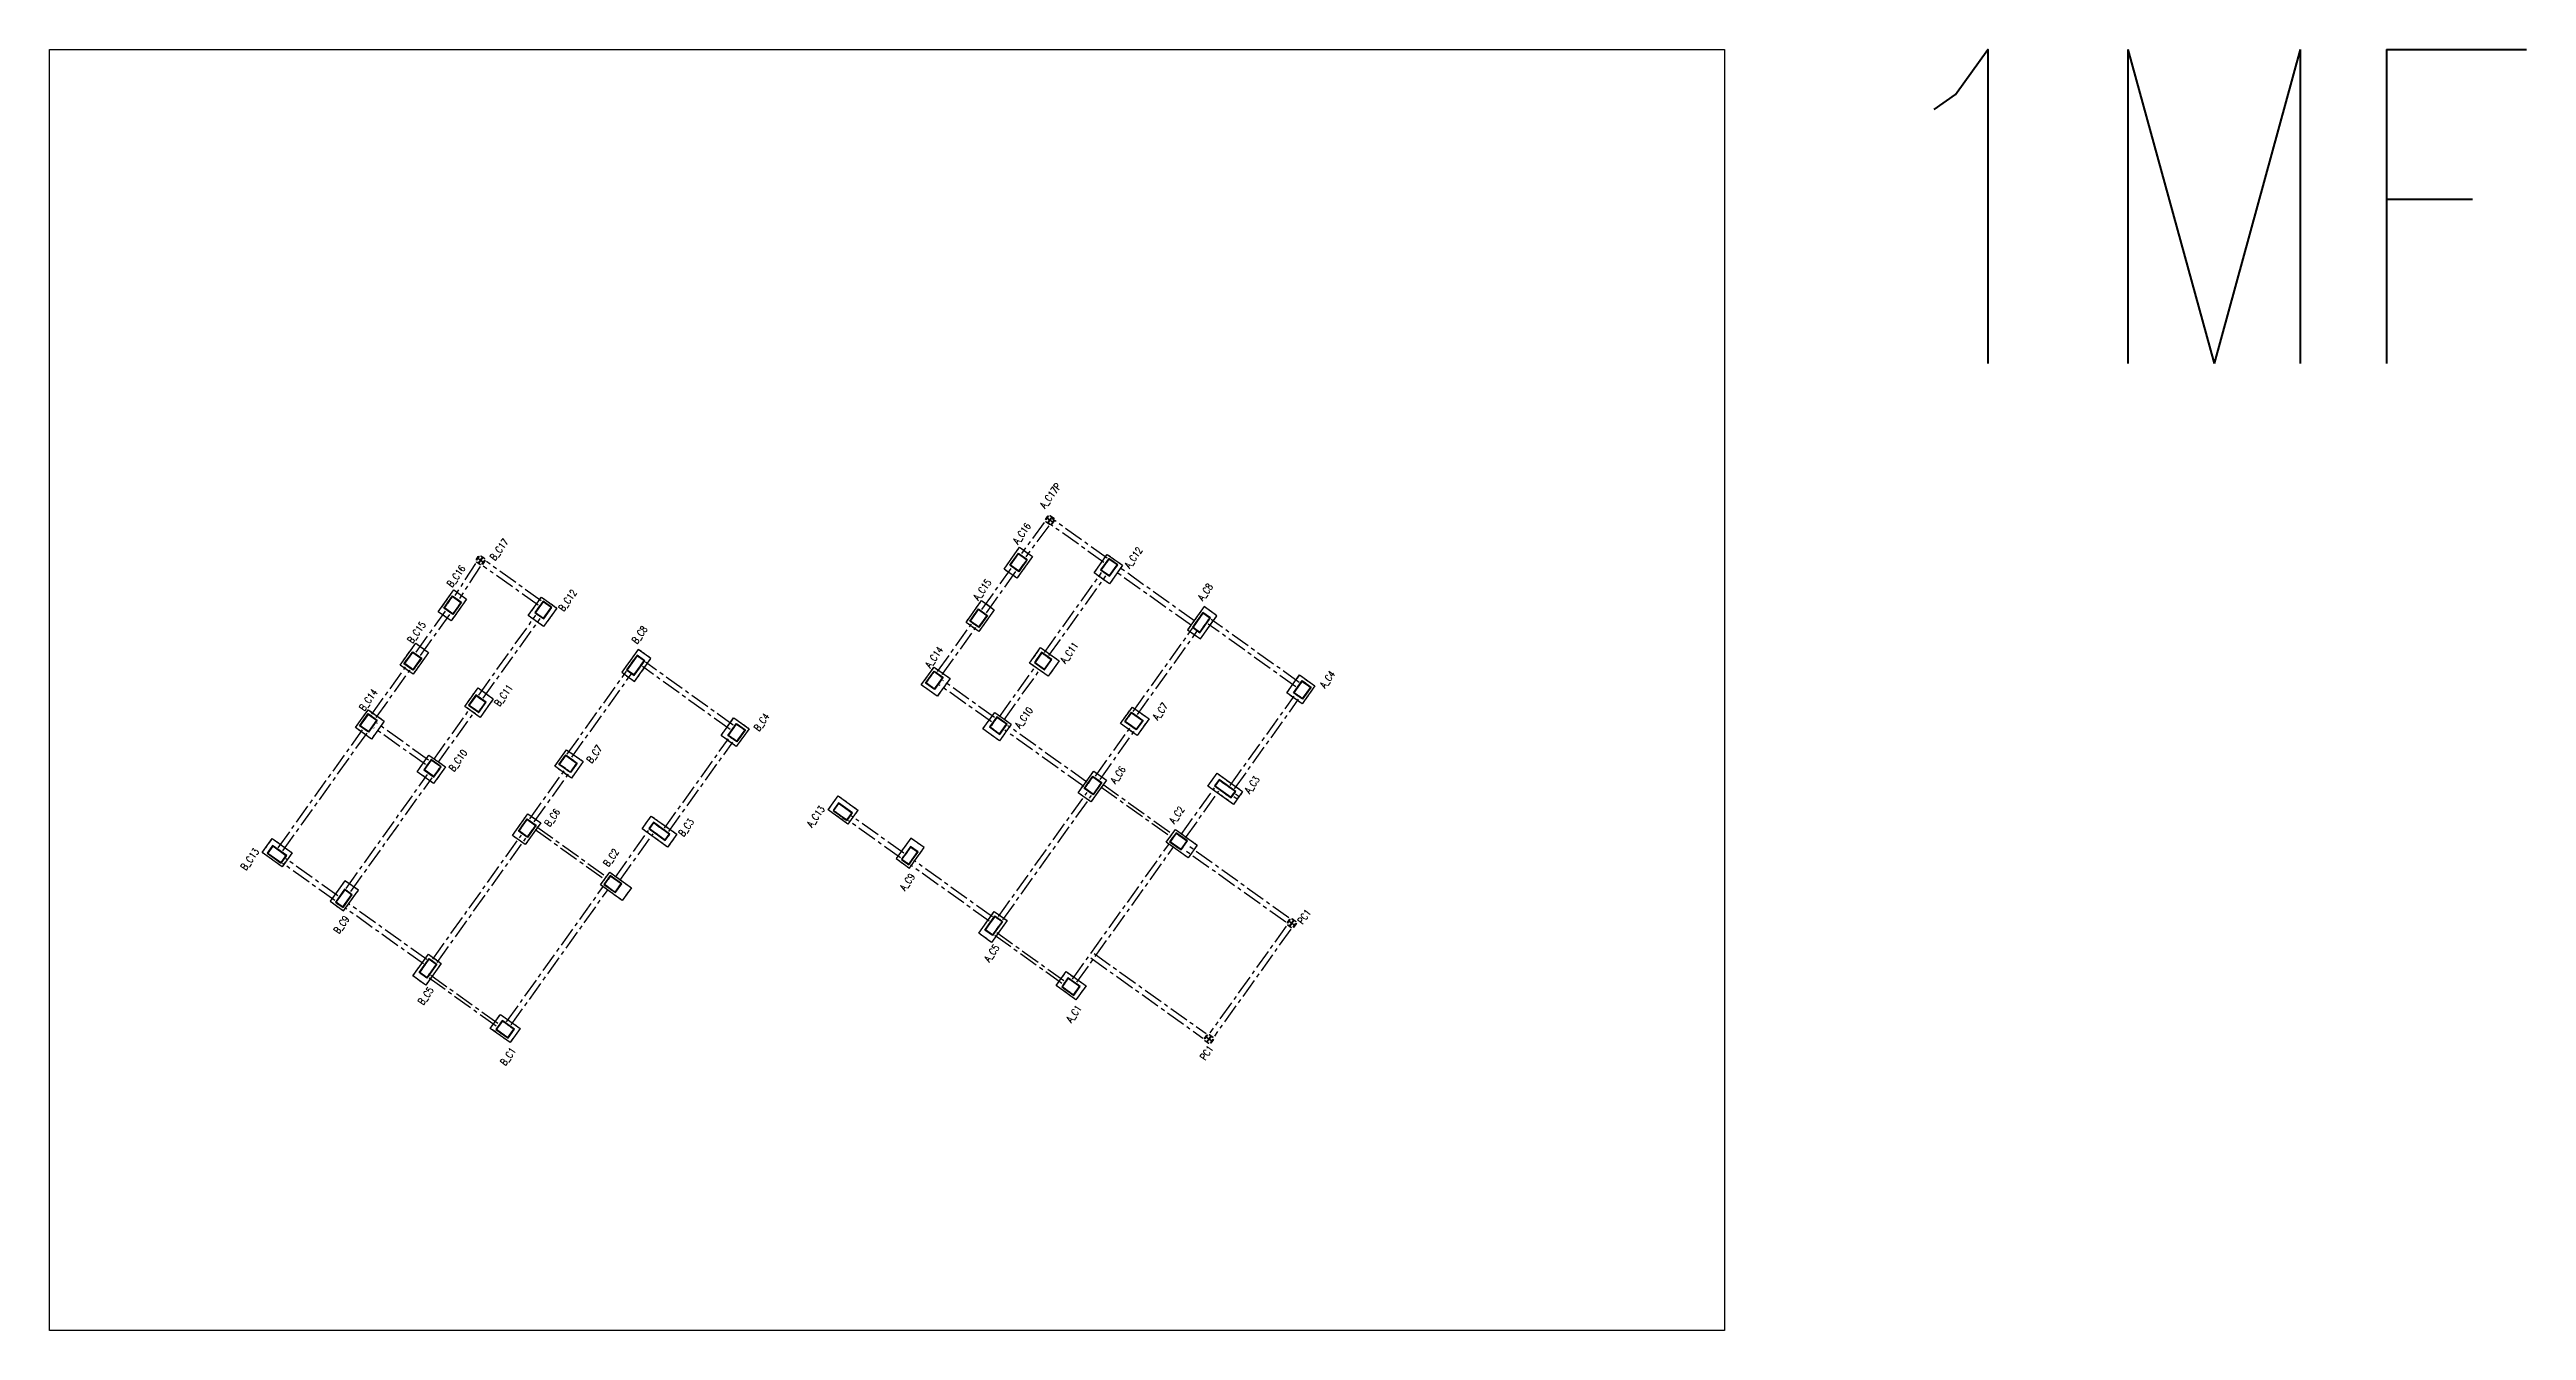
# Model space of a CAD drawing. Header units: millimetres. Extents: x 50002 to 69886, y 27475 to 200427.
# Drawn here: x 50002 to 65772, y 36631 to 44786 of the extents above; entities that cross this region are included whole.
import ezdxf
from ezdxf.enums import TextEntityAlignment as Align

# ---------------------------------------------------------------- set-up
doc = ezdxf.new("R2010")
doc.units = ezdxf.units.MM
doc.header["$LTSCALE"] = 100
doc.header["$MEASUREMENT"] = 0
doc.linetypes.add('CENTER', pattern=[2, 1.25, -0.25, 0.25, -0.25])
doc.linetypes.add('HIDDEN', pattern=[0.375, 0.25, -0.125])
for name, color, linetype in [('TC-COLUMN', 1, 'Continuous'), ('TC-TC', 4, 'Continuous'), ('TC-虛柱', 4, 'HIDDEN'), ('TC-虛鋼柱', 4, 'HIDDEN'), ('TC-鋼柱', 11, 'Continuous')]:
    doc.layers.add(name, color=color, linetype=linetype)
doc.layers.add('TC-鋼粱(隱藏)', color=183, linetype='CENTER', plot=False)
doc.styles.get("Standard").update_dxf_attribs({"font": 'txt.shx', "width": 0.8, "bigfont": 'ae.shx'})

msp = doc.modelspace()

# ---------------------------------------------------------------- linework, layer by layer
at = {"layer": 'Defpoints'}
for points in [[(50002, 36631), (50002, 44786), (60666, 44786)], [(60666, 44786), (60666, 36631), (50002, 36631)]]:
    msp.add_lwpolyline(points, dxfattribs=at)
at = {"layer": 'TC-COLUMN'}
for points in [[(56079, 41478), (56178, 41617), (56260, 41558), (56161, 41420)], [(56652, 41454), (56736, 41572), (56834, 41502), (56750, 41384)], [(52477, 41206), (52576, 41345), (52657, 41287), (52558, 41148)], [(53050, 41182), (53134, 41300), (53232, 41230), (53147, 41112)], [(55837, 41139), (55936, 41278), (56017, 41219), (55918, 41081)], [(57248, 41092), (57329, 41034), (57434, 41181), (57353, 41239)], [(52234, 40867), (52333, 41006), (52415, 40947), (52316, 40809)], [(53645, 40821), (53727, 40762), (53831, 40909), (53750, 40967)], [(55633, 40854), (55735, 40782), (55654, 40668), (55552, 40741)], [(56312, 40978), (56430, 40894), (56360, 40796), (56242, 40880)], [(52646, 40604), (52730, 40722), (52827, 40652), (52743, 40534)], [(57879, 40690), (57961, 40804), (58058, 40734), (57977, 40620)], [(52031, 40583), (52133, 40510), (52051, 40396), (51949, 40469)], [(54277, 40418), (54358, 40532), (54456, 40462), (54374, 40349)], [(56020, 40566), (56125, 40490), (56050, 40385), (55944, 40460)], [(56896, 40600), (57002, 40525), (56926, 40419), (56820, 40495)], [(52417, 40294), (52523, 40219), (52447, 40113), (52342, 40188)], [(53294, 40328), (53399, 40253), (53324, 40147), (53218, 40223)], [(56551, 40054), (56650, 40192), (56731, 40134), (56632, 39996)], [(52949, 39782), (53047, 39920), (53129, 39862), (53030, 39724)], [(55023, 40034), (55149, 39944), (55085, 39855), (54959, 39945)], [(51420, 39763), (51546, 39672), (51482, 39583), (51356, 39673)], [(55570, 39705), (55485, 39765), (55392, 39635), (55477, 39574)], [(57251, 39640), (57112, 39739), (57171, 39820), (57309, 39721)], [(51968, 39433), (51882, 39494), (51789, 39363), (51874, 39302)], [(53648, 39368), (53510, 39467), (53568, 39548), (53706, 39449)], [(55918, 39160), (56017, 39298), (56098, 39240), (55999, 39101)], [(52315, 38888), (52414, 39026), (52495, 38968), (52397, 38829)], [(56474, 38915), (56601, 38825), (56537, 38736), (56411, 38826)], [(52872, 38643), (52998, 38553), (52934, 38464), (52808, 38554)]]:
    msp.add_lwpolyline(points, close=True, dxfattribs=at)
for points in [[(57377, 40097), (57435, 40178), (57598, 40062), (57540, 39980), (57377, 40097)], [(53775, 39825), (53833, 39906), (53996, 39790), (53937, 39708), (53775, 39825)]]:
    msp.add_lwpolyline(points, dxfattribs=at)
at = {"layer": 'TC-虛柱'}
for points in [[(56079, 41478), (56178, 41617), (56260, 41558), (56161, 41420)], [(56652, 41454), (56736, 41572), (56834, 41502), (56750, 41384)], [(52477, 41206), (52576, 41345), (52657, 41287), (52558, 41148)], [(53050, 41182), (53134, 41300), (53232, 41230), (53147, 41112)], [(55837, 41139), (55936, 41278), (56017, 41219), (55918, 41081)], [(57248, 41092), (57329, 41034), (57434, 41181), (57353, 41239)], [(52234, 40867), (52333, 41006), (52415, 40947), (52316, 40809)], [(53645, 40821), (53727, 40762), (53831, 40909), (53750, 40967)], [(55633, 40854), (55735, 40782), (55654, 40668), (55552, 40741)], [(56312, 40978), (56430, 40894), (56360, 40796), (56242, 40880)], [(52646, 40604), (52730, 40722), (52827, 40652), (52743, 40534)], [(57879, 40690), (57961, 40804), (58058, 40734), (57977, 40620)], [(52031, 40583), (52133, 40510), (52051, 40396), (51949, 40469)], [(54277, 40418), (54358, 40532), (54456, 40462), (54374, 40349)], [(56020, 40566), (56125, 40490), (56050, 40385), (55944, 40460)], [(56896, 40600), (57002, 40525), (56926, 40419), (56820, 40495)], [(52417, 40294), (52523, 40219), (52447, 40113), (52342, 40188)], [(53294, 40328), (53399, 40253), (53324, 40147), (53218, 40223)], [(56551, 40054), (56650, 40192), (56731, 40134), (56632, 39996)], [(52949, 39782), (53047, 39920), (53129, 39862), (53030, 39724)], [(55023, 40034), (55149, 39944), (55085, 39855), (54959, 39945)], [(51420, 39763), (51546, 39672), (51482, 39583), (51356, 39673)], [(55570, 39705), (55485, 39765), (55392, 39635), (55477, 39574)], [(57251, 39640), (57112, 39739), (57171, 39820), (57309, 39721)], [(51968, 39433), (51882, 39494), (51789, 39363), (51874, 39302)], [(53648, 39368), (53510, 39467), (53568, 39548), (53706, 39449)], [(55918, 39160), (56017, 39298), (56098, 39240), (55999, 39101)], [(52315, 38888), (52414, 39026), (52495, 38968), (52397, 38829)], [(56474, 38915), (56601, 38825), (56537, 38736), (56411, 38826)], [(52872, 38643), (52998, 38553), (52934, 38464), (52808, 38554)]]:
    msp.add_lwpolyline(points, close=True, dxfattribs=at)
for points in [[(57377, 40097), (57435, 40178), (57598, 40062), (57540, 39980), (57377, 40097)], [(53775, 39825), (53833, 39906), (53996, 39790), (53937, 39708), (53775, 39825)]]:
    msp.add_lwpolyline(points, dxfattribs=at)
at = {"layer": 'TC-虛鋼柱'}
for points in [[(56342, 41793), (56359, 41817), (56362, 41815), (56353, 41804), (56370, 41792), (56383, 41809), (56371, 41817), (56373, 41819), (56397, 41802), (56396, 41799), (56384, 41808), (56372, 41790), (56389, 41778), (56397, 41790), (56400, 41788), (56382, 41763), (56380, 41765), (56388, 41777), (56371, 41789), (56359, 41772), (56370, 41764), (56368, 41761), (56344, 41779), (56346, 41781), (56357, 41773), (56369, 41790), (56352, 41802), (56344, 41791)], [(52717, 41537), (52734, 41561), (52737, 41559), (52729, 41548), (52746, 41536), (52758, 41553), (52747, 41561), (52748, 41563), (52773, 41546), (52771, 41543), (52760, 41552), (52747, 41534), (52764, 41522), (52773, 41534), (52775, 41532), (52758, 41507), (52755, 41509), (52763, 41521), (52746, 41533), (52734, 41516), (52745, 41508), (52744, 41505), (52719, 41523), (52721, 41525), (52732, 41517), (52745, 41534), (52727, 41546), (52719, 41535)], [(56170, 41579), (56227, 41539), (56172, 41461), (56115, 41502)], [(56171, 41575), (56223, 41538), (56171, 41466), (56119, 41503)], [(56751, 41432), (56803, 41506), (56746, 41546), (56694, 41473)], [(56750, 41437), (56799, 41505), (56747, 41542), (56698, 41474)], [(52568, 41308), (52625, 41267), (52569, 41190), (52512, 41230)], [(52568, 41303), (52620, 41266), (52569, 41194), (52517, 41231)], [(53148, 41161), (53200, 41234), (53144, 41274), (53091, 41201)], [(53147, 41165), (53196, 41233), (53144, 41270), (53095, 41202)], [(55916, 41224), (55973, 41183), (55918, 41106), (55861, 41147)], [(55917, 41220), (55969, 41183), (55917, 41110), (55865, 41147)], [(57326, 41073), (57393, 41167), (57344, 41202), (57278, 41108)], [(57326, 41077), (57389, 41166), (57345, 41198), (57282, 41109)], [(52314, 40952), (52371, 40911), (52315, 40834), (52258, 40875)], [(52314, 40948), (52366, 40911), (52315, 40838), (52263, 40876)], [(53724, 40801), (53791, 40895), (53742, 40930), (53675, 40836)], [(53723, 40806), (53787, 40894), (53743, 40926), (53679, 40837)], [(56337, 40837), (56383, 40902), (56318, 40949), (56272, 40883)], [(56336, 40841), (56379, 40901), (56319, 40944), (56276, 40884)], [(55634, 40829), (55691, 40789), (55636, 40711), (55579, 40752)], [(55635, 40825), (55687, 40788), (55635, 40716), (55583, 40753)], [(57977, 40768), (58034, 40727), (57979, 40650), (57922, 40690)], [(57978, 40763), (58030, 40726), (57978, 40654), (57926, 40691)], [(52031, 40558), (52088, 40517), (52033, 40440), (51976, 40480)], [(52032, 40553), (52084, 40516), (52032, 40444), (51980, 40481)], [(52734, 40565), (52781, 40630), (52716, 40677), (52669, 40612)], [(52734, 40569), (52777, 40629), (52717, 40672), (52674, 40612)], [(56052, 40426), (56098, 40491), (56033, 40538), (55987, 40473)], [(56051, 40430), (56094, 40491), (56034, 40534), (55991, 40473)], [(56891, 40567), (56964, 40515), (56920, 40454), (56847, 40506)], [(56891, 40563), (56960, 40514), (56920, 40458), (56851, 40507)], [(54375, 40496), (54432, 40455), (54377, 40378), (54320, 40418)], [(54376, 40491), (54428, 40454), (54376, 40382), (54324, 40419)], [(52449, 40154), (52496, 40219), (52431, 40266), (52384, 40201)], [(52449, 40159), (52492, 40219), (52432, 40262), (52389, 40202)], [(53288, 40295), (53362, 40243), (53318, 40182), (53245, 40234)], [(53289, 40291), (53357, 40242), (53317, 40186), (53249, 40235)], [(56645, 40159), (56702, 40119), (56646, 40041), (56589, 40082)], [(56645, 40155), (56697, 40118), (56646, 40045), (56594, 40083)], [(57525, 40022), (57554, 40063), (57448, 40138), (57419, 40098)], [(57524, 40026), (57550, 40062), (57449, 40134), (57423, 40098)], [(55079, 39877), (55114, 39926), (55025, 39990), (54990, 39941)], [(55078, 39881), (55110, 39925), (55025, 39986), (54994, 39942)], [(53042, 39887), (53099, 39847), (53044, 39769), (52987, 39810)], [(53043, 39883), (53095, 39846), (53043, 39774), (52991, 39811)], [(53922, 39750), (53951, 39791), (53846, 39866), (53817, 39826)], [(53922, 39754), (53947, 39790), (53846, 39862), (53821, 39826)], [(57207, 39690), (57247, 39747), (57174, 39799), (57133, 39742)], [(57206, 39694), (57243, 39746), (57175, 39795), (57137, 39743)], [(51477, 39605), (51512, 39654), (51422, 39718), (51387, 39669)], [(51476, 39609), (51507, 39653), (51423, 39714), (51391, 39670)], [(55473, 39595), (55532, 39677), (55483, 39712), (55425, 39630)], [(55473, 39599), (55527, 39676), (55483, 39707), (55429, 39631)], [(51871, 39323), (51929, 39405), (51880, 39440), (51822, 39358)], [(51870, 39328), (51925, 39404), (51881, 39435), (51826, 39359)], [(53604, 39418), (53645, 39475), (53572, 39527), (53531, 39470)], [(53603, 39422), (53641, 39474), (53572, 39523), (53535, 39471)], [(56021, 39270), (56070, 39235), (56006, 39146), (55957, 39180)], [(56022, 39266), (56066, 39234), (56005, 39150), (55961, 39181)], [(57882, 39226), (57899, 39250), (57901, 39249), (57893, 39237), (57910, 39225), (57923, 39242), (57911, 39250), (57913, 39253), (57937, 39235), (57936, 39233), (57924, 39241), (57912, 39224), (57929, 39212), (57937, 39223), (57940, 39221), (57922, 39197), (57920, 39199), (57928, 39210), (57911, 39222), (57899, 39205), (57910, 39197), (57908, 39195), (57884, 39212), (57886, 39214), (57897, 39206), (57909, 39223), (57892, 39236), (57884, 39224)], [(52419, 38998), (52468, 38963), (52404, 38874), (52355, 38909)], [(52419, 38994), (52463, 38962), (52403, 38878), (52359, 38909)], [(56523, 38764), (56564, 38821), (56486, 38876), (56446, 38819)], [(56522, 38768), (56559, 38820), (56487, 38872), (56450, 38820)], [(52921, 38492), (52961, 38549), (52884, 38604), (52843, 38547)], [(52920, 38496), (52957, 38548), (52885, 38600), (52847, 38548)], [(57354, 38488), (57372, 38513), (57374, 38511), (57366, 38500), (57383, 38488), (57395, 38505), (57384, 38513), (57386, 38515), (57410, 38498), (57408, 38495), (57397, 38503), (57385, 38486), (57402, 38474), (57410, 38486), (57412, 38484), (57395, 38459), (57393, 38461), (57401, 38473), (57384, 38485), (57371, 38468), (57383, 38460), (57381, 38457), (57357, 38475), (57358, 38477), (57370, 38469), (57382, 38486), (57365, 38498), (57357, 38487)]]:
    msp.add_lwpolyline(points, close=True, dxfattribs=at)
at = {"layer": 'TC-鋼柱'}
for points in [[(56342, 41793), (56359, 41817), (56362, 41815), (56353, 41804), (56370, 41792), (56383, 41809), (56371, 41817), (56373, 41819), (56397, 41802), (56396, 41799), (56384, 41808), (56372, 41790), (56389, 41778), (56397, 41790), (56400, 41788), (56382, 41763), (56380, 41765), (56388, 41777), (56371, 41789), (56359, 41772), (56370, 41764), (56368, 41761), (56344, 41779), (56346, 41781), (56357, 41773), (56369, 41790), (56352, 41802), (56344, 41791)], [(52717, 41537), (52734, 41561), (52737, 41559), (52729, 41548), (52746, 41536), (52758, 41553), (52747, 41561), (52748, 41563), (52773, 41546), (52771, 41543), (52760, 41552), (52747, 41534), (52764, 41522), (52773, 41534), (52775, 41532), (52758, 41507), (52755, 41509), (52763, 41521), (52746, 41533), (52734, 41516), (52745, 41508), (52744, 41505), (52719, 41523), (52721, 41525), (52732, 41517), (52745, 41534), (52727, 41546), (52719, 41535)], [(56170, 41579), (56227, 41539), (56172, 41461), (56115, 41502)], [(56171, 41575), (56223, 41538), (56171, 41466), (56119, 41503)], [(56751, 41432), (56803, 41506), (56746, 41546), (56694, 41473)], [(56750, 41437), (56799, 41505), (56747, 41542), (56698, 41474)], [(52568, 41308), (52625, 41267), (52569, 41190), (52512, 41230)], [(52568, 41303), (52620, 41266), (52569, 41194), (52517, 41231)], [(53148, 41161), (53200, 41234), (53144, 41274), (53091, 41201)], [(53147, 41165), (53196, 41233), (53144, 41270), (53095, 41202)], [(55916, 41224), (55973, 41183), (55918, 41106), (55861, 41147)], [(55917, 41220), (55969, 41183), (55917, 41110), (55865, 41147)], [(57326, 41073), (57393, 41167), (57344, 41202), (57278, 41108)], [(57326, 41077), (57389, 41166), (57345, 41198), (57282, 41109)], [(52314, 40952), (52371, 40911), (52315, 40834), (52258, 40875)], [(52314, 40948), (52366, 40911), (52315, 40838), (52263, 40876)], [(53724, 40801), (53791, 40895), (53742, 40930), (53675, 40836)], [(53723, 40806), (53787, 40894), (53743, 40926), (53679, 40837)], [(56337, 40837), (56383, 40902), (56318, 40949), (56272, 40883)], [(56336, 40841), (56379, 40901), (56319, 40944), (56276, 40884)], [(55634, 40829), (55691, 40789), (55636, 40711), (55579, 40752)], [(55635, 40825), (55687, 40788), (55635, 40716), (55583, 40753)], [(57977, 40768), (58034, 40727), (57979, 40650), (57922, 40690)], [(57978, 40763), (58030, 40726), (57978, 40654), (57926, 40691)], [(52031, 40558), (52088, 40517), (52033, 40440), (51976, 40480)], [(52032, 40553), (52084, 40516), (52032, 40444), (51980, 40481)], [(52734, 40565), (52781, 40630), (52716, 40677), (52669, 40612)], [(52734, 40569), (52777, 40629), (52717, 40672), (52674, 40612)], [(56052, 40426), (56098, 40491), (56033, 40538), (55987, 40473)], [(56051, 40430), (56094, 40491), (56034, 40534), (55991, 40473)], [(56891, 40567), (56964, 40515), (56920, 40454), (56847, 40506)], [(56891, 40563), (56960, 40514), (56920, 40458), (56851, 40507)], [(54375, 40496), (54432, 40455), (54377, 40378), (54320, 40418)], [(54376, 40491), (54428, 40454), (54376, 40382), (54324, 40419)], [(52449, 40154), (52496, 40219), (52431, 40266), (52384, 40201)], [(52449, 40159), (52492, 40219), (52432, 40262), (52389, 40202)], [(53288, 40295), (53362, 40243), (53318, 40182), (53245, 40234)], [(53289, 40291), (53357, 40242), (53317, 40186), (53249, 40235)], [(56645, 40159), (56702, 40119), (56646, 40041), (56589, 40082)], [(56645, 40155), (56697, 40118), (56646, 40045), (56594, 40083)], [(57525, 40022), (57554, 40063), (57448, 40138), (57419, 40098)], [(57524, 40026), (57550, 40062), (57449, 40134), (57423, 40098)], [(55079, 39877), (55114, 39926), (55025, 39990), (54990, 39941)], [(55078, 39881), (55110, 39925), (55025, 39986), (54994, 39942)], [(53042, 39887), (53099, 39847), (53044, 39769), (52987, 39810)], [(53043, 39883), (53095, 39846), (53043, 39774), (52991, 39811)], [(53922, 39750), (53951, 39791), (53846, 39866), (53817, 39826)], [(53922, 39754), (53947, 39790), (53846, 39862), (53821, 39826)], [(57207, 39690), (57247, 39747), (57174, 39799), (57133, 39742)], [(57206, 39694), (57243, 39746), (57175, 39795), (57137, 39743)], [(51477, 39605), (51512, 39654), (51422, 39718), (51387, 39669)], [(51476, 39609), (51507, 39653), (51423, 39714), (51391, 39670)], [(55473, 39595), (55532, 39677), (55483, 39712), (55425, 39630)], [(55473, 39599), (55527, 39676), (55483, 39707), (55429, 39631)], [(51871, 39323), (51929, 39405), (51880, 39440), (51822, 39358)], [(51870, 39328), (51925, 39404), (51881, 39435), (51826, 39359)], [(53604, 39418), (53645, 39475), (53572, 39527), (53531, 39470)], [(53603, 39422), (53641, 39474), (53572, 39523), (53535, 39471)], [(56021, 39270), (56070, 39235), (56006, 39146), (55957, 39180)], [(56022, 39266), (56066, 39234), (56005, 39150), (55961, 39181)], [(57882, 39226), (57899, 39250), (57901, 39249), (57893, 39237), (57910, 39225), (57923, 39242), (57911, 39250), (57913, 39253), (57937, 39235), (57936, 39233), (57924, 39241), (57912, 39224), (57929, 39212), (57937, 39223), (57940, 39221), (57922, 39197), (57920, 39199), (57928, 39210), (57911, 39222), (57899, 39205), (57910, 39197), (57908, 39195), (57884, 39212), (57886, 39214), (57897, 39206), (57909, 39223), (57892, 39236), (57884, 39224)], [(52419, 38998), (52468, 38963), (52404, 38874), (52355, 38909)], [(52419, 38994), (52463, 38962), (52403, 38878), (52359, 38909)], [(56523, 38764), (56564, 38821), (56486, 38876), (56446, 38819)], [(56522, 38768), (56559, 38820), (56487, 38872), (56450, 38820)], [(52921, 38492), (52961, 38549), (52884, 38604), (52843, 38547)], [(52920, 38496), (52957, 38548), (52885, 38600), (52847, 38548)], [(57354, 38488), (57372, 38513), (57374, 38511), (57366, 38500), (57383, 38488), (57395, 38505), (57384, 38513), (57386, 38515), (57410, 38498), (57408, 38495), (57397, 38503), (57385, 38486), (57402, 38474), (57410, 38486), (57412, 38484), (57395, 38459), (57393, 38461), (57401, 38473), (57384, 38485), (57371, 38468), (57383, 38460), (57381, 38457), (57357, 38475), (57358, 38477), (57370, 38469), (57382, 38486), (57365, 38498), (57357, 38487)]]:
    msp.add_lwpolyline(points, close=True, dxfattribs=at)
at = {"layer": 'TC-鋼粱(隱藏)'}
for p, q in [((56735, 41548), (56386, 41798)), ((56335, 41774), (56190, 41578)), ((56363, 41753), (56218, 41557)), ((56715, 41520), (56365, 41769)), ((52714, 41514), (52582, 41309)), ((52744, 41495), (52611, 41290)), ((53112, 41248), (52763, 41497)), ((53132, 41276), (52783, 41526)), ((55938, 41221), (56125, 41482)), ((57293, 41146), (56807, 41494)), ((55967, 41200), (56154, 41462)), ((56337, 40948), (56700, 41456)), ((56365, 40927), (56728, 41436)), ((57272, 41118), (56786, 41465)), ((52336, 40949), (52523, 41211)), ((52364, 40928), (52551, 41190)), ((52734, 40676), (53098, 41184)), ((52763, 40656), (53126, 41164)), ((55656, 40826), (55871, 41127)), ((55684, 40806), (55900, 41107)), ((56901, 40572), (57279, 41101)), ((56929, 40552), (57307, 41081)), ((57937, 40729), (57378, 41128)), ((57958, 40757), (57398, 41157)), ((52054, 40554), (52269, 40855)), ((54335, 40457), (53776, 40857)), ((54355, 40485), (53796, 40885)), ((56050, 40538), (56283, 40863)), ((52082, 40534), (52297, 40835)), ((53298, 40300), (53676, 40829)), ((53327, 40280), (53705, 40809)), ((55998, 40505), (55668, 40740)), ((56018, 40533), (55689, 40769)), ((56079, 40518), (56311, 40843)), ((52448, 40266), (52680, 40591)), ((52476, 40246), (52709, 40571)), ((57519, 40100), (57926, 40669)), ((57547, 40079), (57954, 40649)), ((51458, 39704), (51995, 40455)), ((51487, 39684), (52023, 40434)), ((52395, 40233), (52066, 40468)), ((52415, 40262), (52086, 40497)), ((53917, 39828), (54324, 40397)), ((53945, 39808), (54352, 40377)), ((56586, 40094), (56083, 40453)), ((56606, 40122), (56104, 40481)), ((56661, 40160), (56882, 40469)), ((56690, 40139), (56911, 40449)), ((51890, 39445), (52409, 40171)), ((51919, 39425), (52438, 40150)), ((53059, 39888), (53280, 40197)), ((53087, 39868), (53308, 40177)), ((56695, 40092), (57143, 39773)), ((56707, 40109), (57154, 39789)), ((57206, 39788), (57419, 40086)), ((57235, 39768), (57447, 40065)), ((55440, 39669), (55108, 39906)), ((56043, 39266), (56608, 40056)), ((56072, 39246), (56636, 40036)), ((57563, 40013), (57542, 40028)), ((57575, 40029), (57553, 40045)), ((57563, 40013), (57575, 40029)), ((52441, 38995), (53006, 39784)), ((52469, 38974), (53034, 39764)), ((53093, 39820), (53540, 39501)), ((53104, 39837), (53552, 39517)), ((53604, 39517), (53816, 39814)), ((53632, 39496), (53845, 39793)), ((55419, 39640), (55088, 39877)), ((51817, 39368), (51485, 39605)), ((51837, 39397), (51506, 39634)), ((55985, 39236), (55484, 39594)), ((56005, 39264), (55505, 39622)), ((56515, 38868), (57132, 39731)), ((56543, 38848), (57160, 39711)), ((57872, 39230), (57222, 39694)), ((57892, 39258), (57242, 39723)), ((52912, 38596), (53529, 39459)), ((52941, 38576), (53558, 39439)), ((52382, 38964), (51882, 39322)), ((52403, 38993), (51902, 39350)), ((56020, 39148), (56449, 38841)), ((56032, 39164), (56461, 38857)), ((57876, 39205), (57389, 38525)), ((57904, 39185), (57418, 38505)), ((56632, 39002), (57345, 38492)), ((56652, 39030), (57365, 38521)), ((52418, 38876), (52847, 38569)), ((52429, 38892), (52858, 38585))]:
    msp.add_line(p, q, dxfattribs=at)

# ---------------------------------------------------------------- texts
at = {"layer": 'Defpoints', "color": 3, "width": 0.8}
msp.add_text('1MF', height=2000, rotation=360, dxfattribs=at).set_placement((61589, 44786), align=Align.TOP_LEFT)
at = {"layer": 'TC-TC', "width": 0.8}
for s, rotation, p in [('A_C17P', 53.6835, (56374, 41946)), ('B_C17', 53.6835, (52864, 41603)), ('A_C16', 54.44, (56192, 41705)), ('B_C16', 54.44, (52590, 41433)), ('A_C12', 54.44, (56903, 41551)), ('B_C12', 54.44, (53300, 41279)), ('A_C15', 54.44, (55940, 41347)), ('A_C8', 54.44, (57360, 41332)), ('B_C15', 54.44, (52338, 41075)), ('B_C8', 54.44, (53758, 41060)), ('A_C11', 54.44, (56494, 40946)), ('A_C14', 54.44, (55633, 40917)), ('B_C14', 54.44, (52031, 40645)), ('B_C11', 54.44, (52892, 40674)), ('A_C4', 54.44, (58138, 40776)), ('B_C4', 54.44, (54535, 40504)), ('A_C10', 54.44, (56205, 40532)), ('A_C7', 54.44, (57073, 40572)), ('B_C10', 54.44, (52602, 40260)), ('B_C7', 54.44, (53470, 40300)), ('A_C6', 54.44, (56804, 40168)), ('A_C3', 54.44, (57658, 40105)), ('B_C6', 54.44, (53202, 39896)), ('A_C13', 54.44, (54880, 39903)), ('A_C2', 54.44, (57178, 39913)), ('B_C3', 54.44, (54055, 39833)), ('B_C13', 54.44, (51277, 39631)), ('B_C2', 54.44, (53576, 39641)), ('A_C9', 54.44, (55463, 39486)), ('PC1', 54.44, (57990, 39265)), ('B_C9', 54.44, (51860, 39214)), ('A_C5', 54.44, (56000, 39033)), ('B_C5', 54.44, (52397, 38761)), ('A_C1', 54.44, (56523, 38647)), ('B_C1', 54.44, (52920, 38375)), ('PC1', 54.44, (57369, 38398))]:
    msp.add_text(s, height=45, rotation=rotation, dxfattribs=at).set_placement(p, align=Align.MIDDLE_CENTER)

doc.saveas('drawing.dxf')
